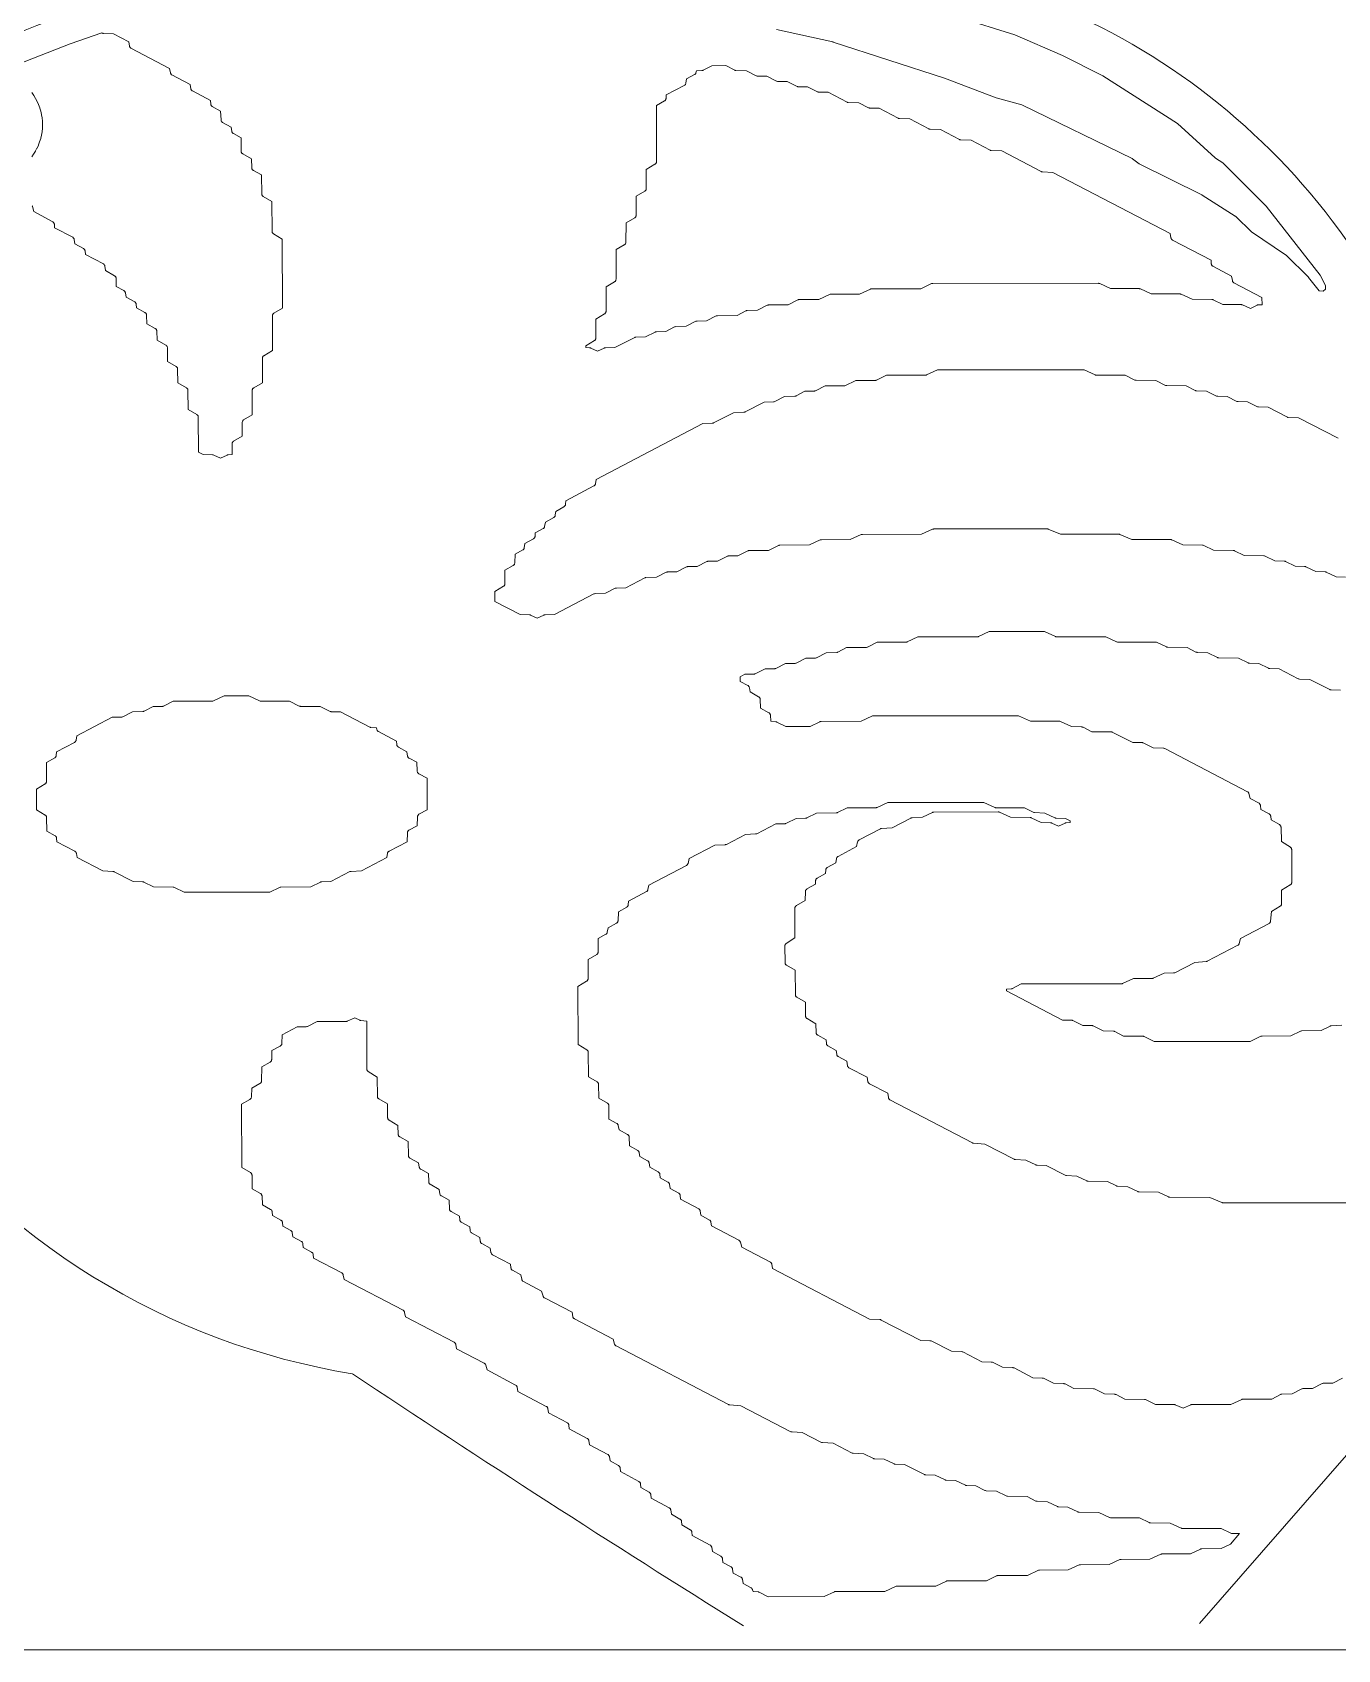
# Model space of a CAD drawing. Header units: inches. Extents: x 36 to 80.3, y 17.3 to 55.9.
# Drawn here: x 53.81 to 64.83, y 17.31 to 30.97 of the extents above; entities that cross this region are included whole.
import ezdxf

# ---------------------------------------------------------------- set-up
doc = ezdxf.new("R2010")
doc.units = ezdxf.units.IN
doc.layers.add('01_ORIGINAL_CAD', color=7, linetype='Continuous', lineweight=20)
doc.layers.add('03_ADDED_AREAS_SAME_COMPOSITION', color=7, linetype='Continuous', lineweight=15)

msp = doc.modelspace()

# ---------------------------------------------------------------- linework, layer by layer
at = {"layer": '01_ORIGINAL_CAD'}
msp.add_line((71.442, 17.312), (36.248, 17.312), dxfattribs=at)
msp.add_lwpolyline([(53.65, 30.945, -0.14301), (60.243, 31.63, -0.286424), (65.36, 28.431), (66.481, 23.89, -0.272091), (64.9, 18.954), (63.661, 17.533)], format="xyb", dxfattribs=at)
for centre, radius, start, end in [((57.468, 25.543), 5.979, 215.6658, 260.7622), ((129.159, 128.7), 131.041, 236.3299, 238.04792)]:
    msp.add_arc(centre, radius, start, end, dxfattribs=at)
at = {"layer": '03_ADDED_AREAS_SAME_COMPOSITION'}
for points in [[(61.631, 31.091), (62.101, 30.943), (62.502, 30.771), (62.844, 30.599), (63.474, 30.196), (63.791, 29.905), (63.795, 29.902), (63.856, 29.865), (64.223, 29.498), (64.679, 28.915), (64.722, 28.828), (64.722, 28.798), (64.705, 28.781), (64.671, 28.784), (64.581, 28.897), (64.579, 28.899), (64.39, 29.085), (64.387, 29.088), (64.099, 29.281), (63.965, 29.41), (63.963, 29.412), (63.961, 29.413), (63.681, 29.591), (63.679, 29.593), (63.151, 29.855), (63.094, 29.898), (63.09, 29.9), (62.165, 30.35), (62.161, 30.352), (61.942, 30.412), (61.508, 30.578), (61.506, 30.579), (60.566, 30.883), (60.564, 30.884), (60.09, 30.988)], [(53.738, 30.717), (54.128, 30.868), (54.393, 30.96), (54.395, 30.959), (54.398, 30.958), (54.402, 30.957), (54.405, 30.956), (54.493, 30.952), (54.621, 30.885), (54.627, 30.849), (54.628, 30.846), (54.629, 30.843), (54.631, 30.84), (54.633, 30.837), (54.635, 30.835), (54.638, 30.833), (54.64, 30.831), (54.966, 30.66), (54.973, 30.624), (54.973, 30.62), (54.975, 30.617), (54.976, 30.615), (54.978, 30.612), (54.98, 30.609), (54.983, 30.607), (54.986, 30.606), (55.139, 30.525), (55.145, 30.488), (55.146, 30.485), (55.147, 30.482), (55.149, 30.479), (55.151, 30.477), (55.153, 30.474), (55.156, 30.472), (55.158, 30.471), (55.311, 30.39), (55.313, 30.36), (55.314, 30.356), (55.315, 30.353), (55.316, 30.35), (55.318, 30.347), (55.321, 30.344), (55.323, 30.342), (55.326, 30.34), (55.397, 30.301), (55.4, 30.226), (55.4, 30.222), (55.401, 30.219), (55.402, 30.216), (55.404, 30.214), (55.406, 30.211), (55.408, 30.209), (55.41, 30.207), (55.413, 30.205), (55.485, 30.165), (55.491, 30.128), (55.492, 30.125), (55.493, 30.122), (55.495, 30.119), (55.497, 30.116), (55.499, 30.114), (55.501, 30.112), (55.504, 30.11), (55.569, 30.076), (55.571, 29.961), (55.571, 29.958), (55.571, 29.954), (55.572, 29.951), (55.574, 29.949), (55.576, 29.946), (55.578, 29.943), (55.58, 29.941), (55.583, 29.939), (55.657, 29.896), (55.66, 29.82), (55.66, 29.817), (55.661, 29.814), (55.662, 29.811), (55.664, 29.808), (55.665, 29.805), (55.668, 29.803), (55.67, 29.801), (55.673, 29.799), (55.743, 29.761), (55.744, 29.6), (55.744, 29.597), (55.745, 29.594), (55.746, 29.591), (55.747, 29.588), (55.749, 29.585), (55.751, 29.583), (55.754, 29.581), (55.756, 29.579), (55.83, 29.536), (55.831, 29.285), (55.832, 29.282), (55.832, 29.278), (55.833, 29.275), (55.835, 29.273), (55.837, 29.27), (55.839, 29.267), (55.841, 29.265), (55.844, 29.264), (55.917, 29.22), (55.919, 28.638), (55.846, 28.595), (55.844, 28.593), (55.841, 28.591), (55.839, 28.589), (55.837, 28.586), (55.836, 28.583), (55.835, 28.58), (55.834, 28.577), (55.834, 28.574), (55.834, 28.278), (55.761, 28.235), (55.759, 28.233), (55.756, 28.231), (55.754, 28.228), (55.752, 28.225), (55.751, 28.222), (55.75, 28.219), (55.749, 28.216), (55.749, 28.213), (55.749, 28.007), (55.676, 27.964), (55.674, 27.962), (55.671, 27.96), (55.669, 27.958), (55.667, 27.955), (55.666, 27.952), (55.665, 27.949), (55.664, 27.946), (55.664, 27.943), (55.664, 27.737), (55.591, 27.694), (55.588, 27.692), (55.586, 27.69), (55.584, 27.687), (55.582, 27.684), (55.581, 27.682), (55.58, 27.679), (55.579, 27.675), (55.579, 27.672), (55.579, 27.557), (55.506, 27.513), (55.503, 27.511), (55.501, 27.509), (55.499, 27.507), (55.497, 27.504), (55.495, 27.501), (55.494, 27.498), (55.494, 27.495), (55.493, 27.492), (55.493, 27.401), (55.461, 27.4), (55.457, 27.4), (55.454, 27.399), (55.451, 27.397), (55.395, 27.37), (55.338, 27.397), (55.335, 27.399), (55.331, 27.4), (55.328, 27.4), (55.249, 27.402), (55.209, 27.422), (55.207, 27.717), (55.207, 27.72), (55.207, 27.724), (55.206, 27.727), (55.204, 27.73), (55.202, 27.732), (55.2, 27.735), (55.198, 27.737), (55.195, 27.739), (55.122, 27.782), (55.121, 27.943), (55.12, 27.946), (55.12, 27.949), (55.119, 27.952), (55.117, 27.955), (55.115, 27.958), (55.113, 27.96), (55.111, 27.962), (55.108, 27.964), (55.035, 28.007), (55.034, 28.123), (55.033, 28.126), (55.033, 28.129), (55.032, 28.132), (55.03, 28.135), (55.029, 28.138), (55.026, 28.14), (55.024, 28.142), (55.021, 28.144), (54.948, 28.187), (54.947, 28.303), (54.947, 28.306), (54.946, 28.309), (54.945, 28.313), (54.944, 28.315), (54.942, 28.318), (54.94, 28.32), (54.937, 28.323), (54.935, 28.324), (54.861, 28.368), (54.858, 28.444), (54.857, 28.447), (54.856, 28.45), (54.855, 28.453), (54.854, 28.456), (54.852, 28.459), (54.85, 28.461), (54.847, 28.463), (54.845, 28.465), (54.774, 28.504), (54.771, 28.579), (54.771, 28.582), (54.77, 28.585), (54.769, 28.588), (54.767, 28.591), (54.765, 28.594), (54.763, 28.596), (54.761, 28.598), (54.758, 28.6), (54.687, 28.639), (54.684, 28.67), (54.684, 28.674), (54.683, 28.677), (54.681, 28.68), (54.679, 28.683), (54.677, 28.686), (54.674, 28.688), (54.672, 28.69), (54.599, 28.73), (54.593, 28.767), (54.592, 28.77), (54.591, 28.773), (54.59, 28.776), (54.588, 28.778), (54.586, 28.781), (54.583, 28.783), (54.58, 28.785), (54.515, 28.819), (54.514, 28.889), (54.514, 28.892), (54.513, 28.895), (54.512, 28.898), (54.511, 28.901), (54.509, 28.904), (54.507, 28.906), (54.504, 28.908), (54.502, 28.91), (54.426, 28.955), (54.42, 28.992), (54.419, 28.995), (54.418, 28.998), (54.417, 29.001), (54.415, 29.004), (54.412, 29.006), (54.41, 29.008), (54.407, 29.01), (54.255, 29.09), (54.252, 29.121), (54.251, 29.124), (54.25, 29.128), (54.249, 29.131), (54.247, 29.134), (54.245, 29.136), (54.242, 29.139), (54.239, 29.14), (54.167, 29.18), (54.161, 29.217), (54.16, 29.22), (54.159, 29.223), (54.157, 29.226), (54.155, 29.229), (54.153, 29.231), (54.151, 29.233), (54.148, 29.235), (53.995, 29.315), (53.993, 29.346), (53.992, 29.349), (53.992, 29.352), (53.99, 29.355), (53.989, 29.358), (53.987, 29.36), (53.985, 29.362), (53.982, 29.364), (53.98, 29.366), (53.82, 29.452), (53.809, 29.494), (53.808, 29.497), (53.806, 29.5)], [(53.802, 29.915), (53.817, 29.937), (53.818, 29.938), (53.833, 29.962), (53.834, 29.964), (53.846, 29.987), (53.847, 29.988), (53.859, 30.014), (53.86, 30.016), (53.869, 30.04), (53.869, 30.042), (53.878, 30.069), (53.878, 30.071), (53.884, 30.096), (53.885, 30.098), (53.889, 30.126), (53.89, 30.128), (53.892, 30.154), (53.892, 30.156), (53.893, 30.185), (53.893, 30.186), (53.893, 30.212), (53.892, 30.214), (53.89, 30.243), (53.89, 30.244), (53.885, 30.27), (53.885, 30.272), (53.879, 30.3), (53.878, 30.301), (53.871, 30.326), (53.87, 30.328), (53.86, 30.355), (53.859, 30.356), (53.849, 30.38), (53.848, 30.382), (53.834, 30.407), (53.834, 30.408), (53.82, 30.431), (53.819, 30.432), (53.802, 30.456)], [(64.892, 26.367), (64.813, 26.369), (64.73, 26.409), (64.727, 26.411), (64.723, 26.412), (64.72, 26.412), (64.641, 26.414), (64.558, 26.454), (64.554, 26.456), (64.551, 26.457), (64.547, 26.457), (64.468, 26.459), (64.385, 26.499), (64.382, 26.501), (64.378, 26.502), (64.375, 26.502), (64.296, 26.504), (64.213, 26.544), (64.209, 26.546), (64.206, 26.547), (64.202, 26.547), (64.037, 26.549), (63.954, 26.589), (63.951, 26.591), (63.947, 26.592), (63.944, 26.592), (63.779, 26.594), (63.696, 26.634), (63.692, 26.636), (63.689, 26.637), (63.685, 26.637), (63.52, 26.639), (63.427, 26.681), (63.424, 26.682), (63.421, 26.683), (63.417, 26.683), (63.088, 26.684), (62.986, 26.727), (62.983, 26.728), (62.98, 26.728), (62.977, 26.729), (62.485, 26.729), (62.383, 26.772), (62.38, 26.773), (62.377, 26.773), (62.373, 26.774), (61.416, 26.773), (61.413, 26.772), (61.409, 26.772), (61.406, 26.77), (61.314, 26.728), (60.814, 26.727), (60.81, 26.727), (60.807, 26.726), (60.803, 26.725), (60.711, 26.683), (60.469, 26.682), (60.466, 26.682), (60.462, 26.681), (60.459, 26.68), (60.367, 26.638), (60.116, 26.636), (60.112, 26.635), (60.108, 26.634), (60.105, 26.633), (60.022, 26.592), (59.857, 26.59), (59.854, 26.59), (59.85, 26.589), (59.847, 26.588), (59.764, 26.547), (59.685, 26.545), (59.681, 26.545), (59.678, 26.544), (59.674, 26.543), (59.592, 26.502), (59.513, 26.5), (59.509, 26.5), (59.506, 26.499), (59.502, 26.497), (59.42, 26.457), (59.341, 26.455), (59.337, 26.455), (59.334, 26.454), (59.33, 26.452), (59.248, 26.412), (59.169, 26.41), (59.165, 26.409), (59.161, 26.409), (59.158, 26.407), (59.075, 26.366), (58.987, 26.362), (58.984, 26.362), (58.98, 26.361), (58.977, 26.359), (58.817, 26.276), (58.738, 26.274), (58.735, 26.274), (58.731, 26.273), (58.728, 26.272), (58.645, 26.231), (58.557, 26.227), (58.554, 26.226), (58.55, 26.225), (58.547, 26.224), (58.215, 26.051), (58.136, 26.049), (58.133, 26.048), (58.129, 26.048), (58.126, 26.046), (58.07, 26.019), (58.013, 26.046), (58.01, 26.048), (58.006, 26.048), (58.003, 26.049), (57.924, 26.051), (57.712, 26.161), (57.712, 26.246), (57.784, 26.29), (57.787, 26.291), (57.789, 26.294), (57.792, 26.296), (57.793, 26.299), (57.795, 26.302), (57.796, 26.305), (57.796, 26.308), (57.797, 26.311), (57.797, 26.426), (57.867, 26.465), (57.869, 26.467), (57.872, 26.469), (57.874, 26.471), (57.876, 26.474), (57.877, 26.476), (57.878, 26.479), (57.879, 26.483), (57.879, 26.486), (57.882, 26.561), (57.947, 26.596), (57.95, 26.597), (57.953, 26.599), (57.955, 26.602), (57.957, 26.604), (57.958, 26.607), (57.96, 26.61), (57.96, 26.614), (57.966, 26.65), (58.038, 26.69), (58.041, 26.692), (58.043, 26.694), (58.045, 26.696), (58.047, 26.699), (58.048, 26.701), (58.05, 26.704), (58.05, 26.707), (58.051, 26.71), (58.053, 26.741), (58.119, 26.776), (58.122, 26.778), (58.124, 26.78), (58.127, 26.782), (58.128, 26.785), (58.13, 26.788), (58.131, 26.791), (58.132, 26.794), (58.138, 26.831), (58.21, 26.871), (58.212, 26.872), (58.215, 26.874), (58.217, 26.876), (58.218, 26.879), (58.22, 26.882), (58.221, 26.885), (58.222, 26.887), (58.222, 26.891), (58.225, 26.921), (58.295, 26.961), (58.298, 26.962), (58.3, 26.964), (58.302, 26.967), (58.304, 26.969), (58.306, 26.972), (58.307, 26.975), (58.308, 26.978), (58.308, 26.981), (58.311, 27.011), (58.548, 27.137), (58.551, 27.138), (58.554, 27.14), (58.556, 27.143), (58.558, 27.145), (58.559, 27.148), (58.56, 27.151), (58.561, 27.155), (58.567, 27.191), (59.468, 27.664), (59.547, 27.666), (59.551, 27.666), (59.554, 27.667), (59.558, 27.668), (59.726, 27.754), (59.814, 27.758), (59.818, 27.759), (59.821, 27.76), (59.824, 27.761), (59.984, 27.844), (60.063, 27.846), (60.067, 27.846), (60.07, 27.847), (60.074, 27.849), (60.156, 27.89), (60.244, 27.894), (60.248, 27.894), (60.251, 27.895), (60.254, 27.896), (60.328, 27.935), (60.407, 27.936), (60.411, 27.937), (60.414, 27.938), (60.418, 27.939), (60.5, 27.98), (60.656, 27.98), (60.659, 27.98), (60.663, 27.981), (60.666, 27.982), (60.758, 28.025), (60.923, 28.027), (60.927, 28.027), (60.931, 28.028), (60.934, 28.029), (61.017, 28.07), (61.344, 28.07), (61.348, 28.071), (61.352, 28.072), (61.355, 28.073), (61.447, 28.115), (62.687, 28.116), (62.779, 28.073), (62.782, 28.072), (62.786, 28.071), (62.79, 28.071), (63.031, 28.071), (63.114, 28.03), (63.118, 28.029), (63.121, 28.028), (63.125, 28.028), (63.29, 28.026), (63.373, 27.985), (63.376, 27.984), (63.38, 27.983), (63.383, 27.983), (63.548, 27.981), (63.622, 27.943), (63.626, 27.941), (63.629, 27.94), (63.633, 27.94), (63.72, 27.936), (63.804, 27.895), (63.807, 27.894), (63.81, 27.893), (63.814, 27.893), (63.893, 27.891), (63.976, 27.85), (63.979, 27.849), (63.983, 27.848), (63.987, 27.848), (64.066, 27.846), (64.148, 27.805), (64.152, 27.804), (64.155, 27.803), (64.159, 27.803), (64.238, 27.801), (64.398, 27.718), (64.402, 27.716), (64.405, 27.715), (64.409, 27.715), (64.496, 27.711), (64.83, 27.538)], [(64.86, 22.583), (64.772, 22.578), (64.769, 22.578), (64.765, 22.577), (64.762, 22.576), (64.688, 22.538), (64.523, 22.536), (64.52, 22.535), (64.516, 22.534), (64.513, 22.533), (64.43, 22.493), (64.188, 22.492), (64.185, 22.492), (64.181, 22.491), (64.178, 22.49), (64.086, 22.447), (63.277, 22.447), (63.194, 22.488), (63.191, 22.489), (63.187, 22.49), (63.183, 22.49), (63.019, 22.492), (62.945, 22.53), (62.941, 22.531), (62.938, 22.532), (62.934, 22.533), (62.846, 22.537), (62.763, 22.578), (62.76, 22.579), (62.756, 22.58), (62.753, 22.58), (62.674, 22.582), (62.591, 22.623), (62.587, 22.624), (62.584, 22.625), (62.58, 22.625), (62.502, 22.627), (62.031, 22.873), (62.031, 22.889), (62.072, 22.891), (62.075, 22.892), (62.079, 22.893), (62.082, 22.894), (62.155, 22.932), (63, 22.933), (63.003, 22.933), (63.007, 22.934), (63.01, 22.935), (63.102, 22.978), (63.258, 22.978), (63.262, 22.978), (63.265, 22.979), (63.269, 22.98), (63.361, 23.023), (63.44, 23.025), (63.444, 23.025), (63.447, 23.026), (63.451, 23.027), (63.62, 23.113), (63.715, 23.121), (63.719, 23.121), (63.722, 23.122), (63.725, 23.123), (63.983, 23.259), (63.986, 23.26), (63.988, 23.263), (63.991, 23.265), (63.993, 23.268), (63.994, 23.271), (63.995, 23.274), (64.006, 23.316), (64.247, 23.443), (64.249, 23.445), (64.252, 23.446), (64.254, 23.449), (64.256, 23.451), (64.257, 23.454), (64.259, 23.457), (64.259, 23.46), (64.26, 23.463), (64.267, 23.544), (64.34, 23.588), (64.343, 23.59), (64.346, 23.592), (64.348, 23.594), (64.349, 23.597), (64.351, 23.6), (64.352, 23.603), (64.352, 23.606), (64.353, 23.609), (64.353, 23.725), (64.426, 23.768), (64.429, 23.77), (64.431, 23.772), (64.433, 23.775), (64.435, 23.777), (64.436, 23.78), (64.437, 23.783), (64.438, 23.786), (64.438, 23.79), (64.438, 24.065), (64.438, 24.068), (64.437, 24.071), (64.436, 24.074), (64.435, 24.077), (64.433, 24.08), (64.431, 24.082), (64.429, 24.084), (64.427, 24.086), (64.351, 24.134), (64.348, 24.256), (64.347, 24.259), (64.347, 24.262), (64.345, 24.265), (64.344, 24.268), (64.342, 24.27), (64.34, 24.273), (64.337, 24.275), (64.335, 24.277), (64.264, 24.316), (64.261, 24.347), (64.26, 24.35), (64.259, 24.354), (64.258, 24.357), (64.256, 24.36), (64.254, 24.363), (64.251, 24.365), (64.248, 24.367), (64.177, 24.406), (64.175, 24.437), (64.174, 24.441), (64.173, 24.444), (64.172, 24.447), (64.17, 24.45), (64.167, 24.453), (64.165, 24.455), (64.162, 24.457), (64.088, 24.498), (64.077, 24.54), (64.076, 24.543), (64.074, 24.546), (64.072, 24.549), (64.07, 24.551), (64.067, 24.554), (64.064, 24.555), (63.367, 24.919), (63.363, 24.92), (63.36, 24.921), (63.356, 24.922), (63.268, 24.926), (63.185, 24.966), (63.182, 24.968), (63.178, 24.969), (63.175, 24.969), (63.096, 24.971), (62.927, 25.056), (62.923, 25.058), (62.919, 25.059), (62.916, 25.059), (62.751, 25.061), (62.677, 25.099), (62.673, 25.1), (62.67, 25.101), (62.666, 25.102), (62.578, 25.106), (62.486, 25.148), (62.482, 25.149), (62.479, 25.15), (62.475, 25.151), (62.233, 25.151), (62.131, 25.194), (62.127, 25.195), (62.124, 25.196), (62.121, 25.196), (60.905, 25.195), (60.902, 25.195), (60.898, 25.194), (60.895, 25.193), (60.803, 25.15), (60.466, 25.148), (60.462, 25.148), (60.458, 25.147), (60.455, 25.146), (60.372, 25.105), (60.167, 25.105), (60.093, 25.143), (60.089, 25.144), (60.086, 25.145), (60.083, 25.146), (60.04, 25.149), (60.037, 25.201), (60.037, 25.204), (60.036, 25.207), (60.035, 25.21), (60.034, 25.213), (60.032, 25.215), (60.03, 25.218), (60.027, 25.22), (60.025, 25.221), (59.954, 25.26), (59.951, 25.336), (59.95, 25.339), (59.95, 25.342), (59.949, 25.345), (59.947, 25.348), (59.945, 25.351), (59.943, 25.353), (59.941, 25.355), (59.938, 25.357), (59.866, 25.397), (59.86, 25.433), (59.859, 25.437), (59.858, 25.44), (59.856, 25.443), (59.854, 25.445), (59.852, 25.448), (59.849, 25.45), (59.847, 25.451), (59.782, 25.486), (59.782, 25.525), (59.821, 25.546), (59.899, 25.547), (59.903, 25.548), (59.906, 25.549), (59.91, 25.55), (59.992, 25.591), (60.071, 25.593), (60.075, 25.593), (60.078, 25.594), (60.082, 25.595), (60.164, 25.636), (60.243, 25.638), (60.247, 25.638), (60.251, 25.639), (60.254, 25.64), (60.336, 25.681), (60.416, 25.683), (60.419, 25.683), (60.423, 25.684), (60.426, 25.685), (60.509, 25.726), (60.597, 25.73), (60.6, 25.731), (60.604, 25.732), (60.607, 25.733), (60.681, 25.771), (60.846, 25.773), (60.849, 25.773), (60.853, 25.774), (60.856, 25.776), (60.939, 25.816), (61.181, 25.817), (61.184, 25.817), (61.188, 25.818), (61.191, 25.819), (61.283, 25.861), (61.783, 25.862), (61.787, 25.862), (61.79, 25.863), (61.794, 25.864), (61.885, 25.907), (62.351, 25.907), (62.443, 25.865), (62.446, 25.863), (62.45, 25.863), (62.453, 25.862), (62.868, 25.862), (62.96, 25.82), (62.963, 25.819), (62.967, 25.818), (62.97, 25.818), (63.298, 25.817), (63.381, 25.777), (63.384, 25.775), (63.388, 25.774), (63.391, 25.774), (63.556, 25.772), (63.63, 25.734), (63.634, 25.733), (63.637, 25.732), (63.641, 25.731), (63.729, 25.727), (63.812, 25.687), (63.815, 25.685), (63.819, 25.684), (63.822, 25.684), (63.988, 25.682), (64.07, 25.642), (64.074, 25.64), (64.077, 25.639), (64.081, 25.639), (64.16, 25.637), (64.243, 25.597), (64.246, 25.595), (64.25, 25.594), (64.253, 25.594), (64.332, 25.592), (64.493, 25.509), (64.496, 25.508), (64.499, 25.507), (64.503, 25.506), (64.591, 25.502), (64.76, 25.417), (64.763, 25.415), (64.767, 25.414), (64.771, 25.414), (64.849, 25.412)], [(64.868, 19.604), (64.785, 19.563), (64.706, 19.561), (64.703, 19.561), (64.699, 19.56), (64.696, 19.558), (64.613, 19.518), (64.534, 19.516), (64.531, 19.516), (64.527, 19.515), (64.524, 19.513), (64.441, 19.472), (64.353, 19.468), (64.349, 19.468), (64.346, 19.467), (64.343, 19.466), (64.269, 19.428), (64.027, 19.427), (64.024, 19.427), (64.02, 19.426), (64.017, 19.425), (63.925, 19.382), (63.597, 19.382), (63.593, 19.381), (63.59, 19.381), (63.587, 19.38), (63.521, 19.35), (63.454, 19.38), (63.451, 19.381), (63.447, 19.381), (63.444, 19.382), (63.288, 19.382), (63.205, 19.423), (63.202, 19.424), (63.198, 19.425), (63.195, 19.425), (63.03, 19.427), (62.956, 19.465), (62.952, 19.466), (62.949, 19.467), (62.946, 19.468), (62.858, 19.472), (62.774, 19.513), (62.771, 19.514), (62.767, 19.515), (62.764, 19.515), (62.599, 19.517), (62.525, 19.555), (62.522, 19.556), (62.518, 19.557), (62.515, 19.558), (62.427, 19.562), (62.343, 19.603), (62.34, 19.604), (62.337, 19.605), (62.333, 19.605), (62.254, 19.607), (62.094, 19.69), (62.09, 19.691), (62.087, 19.692), (62.083, 19.693), (61.996, 19.697), (61.912, 19.738), (61.909, 19.739), (61.905, 19.74), (61.902, 19.74), (61.823, 19.742), (61.663, 19.825), (61.659, 19.827), (61.656, 19.827), (61.652, 19.828), (61.565, 19.832), (61.395, 19.918), (61.392, 19.919), (61.388, 19.92), (61.384, 19.92), (61.306, 19.922), (60.973, 20.095), (60.969, 20.097), (60.966, 20.098), (60.962, 20.098), (60.875, 20.102), (60.056, 20.529), (60.05, 20.566), (60.049, 20.569), (60.048, 20.572), (60.046, 20.575), (60.044, 20.578), (60.042, 20.58), (60.039, 20.582), (60.037, 20.584), (59.796, 20.71), (59.784, 20.752), (59.783, 20.755), (59.781, 20.758), (59.78, 20.761), (59.777, 20.764), (59.775, 20.766), (59.772, 20.768), (59.539, 20.889), (59.536, 20.92), (59.536, 20.923), (59.535, 20.927), (59.533, 20.93), (59.531, 20.933), (59.529, 20.935), (59.526, 20.938), (59.524, 20.939), (59.451, 20.979), (59.445, 21.016), (59.444, 21.019), (59.443, 21.022), (59.442, 21.025), (59.44, 21.028), (59.437, 21.03), (59.435, 21.032), (59.432, 21.034), (59.28, 21.114), (59.277, 21.145), (59.277, 21.148), (59.276, 21.152), (59.274, 21.155), (59.272, 21.158), (59.27, 21.161), (59.267, 21.163), (59.264, 21.165), (59.192, 21.205), (59.186, 21.241), (59.185, 21.245), (59.184, 21.248), (59.182, 21.251), (59.181, 21.253), (59.178, 21.256), (59.176, 21.258), (59.173, 21.259), (59.107, 21.294), (59.104, 21.325), (59.104, 21.329), (59.103, 21.332), (59.101, 21.335), (59.099, 21.338), (59.097, 21.341), (59.094, 21.343), (59.091, 21.345), (59.019, 21.385), (59.013, 21.422), (59.012, 21.425), (59.011, 21.428), (59.01, 21.431), (59.008, 21.433), (59.005, 21.436), (59.003, 21.438), (59, 21.44), (58.934, 21.475), (58.931, 21.505), (58.931, 21.509), (58.93, 21.512), (58.928, 21.515), (58.926, 21.518), (58.924, 21.521), (58.921, 21.523), (58.918, 21.525), (58.848, 21.564), (58.845, 21.64), (58.844, 21.643), (58.844, 21.646), (58.842, 21.649), (58.841, 21.652), (58.839, 21.654), (58.837, 21.657), (58.834, 21.659), (58.832, 21.66), (58.76, 21.7), (58.753, 21.737), (58.753, 21.74), (58.752, 21.743), (58.75, 21.746), (58.748, 21.749), (58.746, 21.751), (58.743, 21.753), (58.74, 21.755), (58.675, 21.79), (58.674, 21.904), (58.674, 21.908), (58.673, 21.911), (58.672, 21.914), (58.671, 21.917), (58.669, 21.919), (58.667, 21.922), (58.665, 21.924), (58.662, 21.926), (58.589, 21.969), (58.587, 22.085), (58.587, 22.088), (58.586, 22.091), (58.585, 22.094), (58.584, 22.097), (58.582, 22.1), (58.58, 22.102), (58.578, 22.104), (58.575, 22.106), (58.502, 22.149), (58.5, 22.355), (58.5, 22.358), (58.499, 22.361), (58.498, 22.364), (58.497, 22.367), (58.495, 22.37), (58.493, 22.372), (58.491, 22.374), (58.488, 22.376), (58.415, 22.42), (58.413, 22.911), (58.486, 22.955), (58.488, 22.956), (58.491, 22.959), (58.493, 22.961), (58.495, 22.964), (58.496, 22.967), (58.497, 22.97), (58.498, 22.973), (58.498, 22.976), (58.498, 23.137), (58.571, 23.18), (58.574, 23.182), (58.576, 23.184), (58.578, 23.186), (58.58, 23.189), (58.581, 23.192), (58.582, 23.195), (58.583, 23.198), (58.583, 23.201), (58.584, 23.316), (58.648, 23.351), (58.651, 23.352), (58.654, 23.354), (58.656, 23.357), (58.658, 23.36), (58.659, 23.362), (58.661, 23.365), (58.661, 23.369), (58.667, 23.405), (58.739, 23.445), (58.742, 23.447), (58.744, 23.449), (58.746, 23.452), (58.748, 23.454), (58.75, 23.457), (58.751, 23.46), (58.751, 23.463), (58.752, 23.466), (58.755, 23.542), (58.825, 23.581), (58.827, 23.582), (58.83, 23.584), (58.832, 23.586), (58.833, 23.589), (58.835, 23.592), (58.836, 23.594), (58.837, 23.597), (58.837, 23.6), (58.84, 23.631), (58.991, 23.711), (58.994, 23.713), (58.997, 23.715), (58.999, 23.718), (59.001, 23.72), (59.003, 23.723), (59.004, 23.726), (59.004, 23.729), (59.01, 23.766), (59.329, 23.933), (59.332, 23.935), (59.335, 23.937), (59.337, 23.94), (59.339, 23.942), (59.341, 23.945), (59.342, 23.949), (59.353, 23.991), (59.568, 24.103), (59.655, 24.107), (59.659, 24.108), (59.662, 24.109), (59.666, 24.11), (59.826, 24.194), (59.913, 24.198), (59.917, 24.198), (59.92, 24.199), (59.924, 24.2), (60.084, 24.284), (60.162, 24.285), (60.166, 24.286), (60.169, 24.287), (60.173, 24.288), (60.255, 24.329), (60.334, 24.331), (60.338, 24.331), (60.341, 24.332), (60.345, 24.333), (60.427, 24.374), (60.592, 24.376), (60.596, 24.376), (60.6, 24.377), (60.603, 24.378), (60.685, 24.419), (60.927, 24.42), (60.931, 24.42), (60.934, 24.421), (60.938, 24.422), (61.029, 24.464), (61.839, 24.464), (61.931, 24.422), (61.935, 24.421), (61.938, 24.42), (61.942, 24.42), (62.183, 24.42), (62.257, 24.382), (62.261, 24.38), (62.264, 24.379), (62.268, 24.379), (62.355, 24.375), (62.439, 24.334), (62.442, 24.333), (62.445, 24.332), (62.449, 24.331), (62.528, 24.33), (62.567, 24.309), (62.567, 24.294), (62.535, 24.293), (62.532, 24.292), (62.528, 24.292), (62.525, 24.29), (62.469, 24.263), (62.412, 24.29), (62.409, 24.292), (62.405, 24.292), (62.402, 24.293), (62.323, 24.294), (62.24, 24.335), (62.237, 24.336), (62.233, 24.337), (62.229, 24.338), (62.064, 24.339), (61.972, 24.382), (61.968, 24.383), (61.965, 24.384), (61.961, 24.384), (61.416, 24.382), (61.412, 24.382), (61.409, 24.381), (61.405, 24.38), (61.322, 24.339), (61.234, 24.335), (61.231, 24.334), (61.227, 24.334), (61.224, 24.332), (61.064, 24.249), (60.976, 24.245), (60.973, 24.244), (60.969, 24.243), (60.966, 24.242), (60.787, 24.148), (60.784, 24.147), (60.781, 24.144), (60.779, 24.142), (60.777, 24.139), (60.775, 24.136), (60.774, 24.133), (60.763, 24.091), (60.609, 24.009), (60.606, 24.008), (60.603, 24.005), (60.601, 24.003), (60.599, 24), (60.598, 23.998), (60.596, 23.994), (60.596, 23.991), (60.59, 23.955), (60.518, 23.915), (60.515, 23.913), (60.513, 23.911), (60.511, 23.909), (60.509, 23.906), (60.508, 23.903), (60.506, 23.901), (60.506, 23.898), (60.505, 23.895), (60.503, 23.864), (60.432, 23.824), (60.43, 23.823), (60.427, 23.821), (60.425, 23.818), (60.423, 23.816), (60.422, 23.813), (60.421, 23.81), (60.42, 23.808), (60.419, 23.804), (60.417, 23.774), (60.346, 23.734), (60.344, 23.732), (60.341, 23.73), (60.339, 23.728), (60.337, 23.725), (60.336, 23.723), (60.335, 23.72), (60.334, 23.716), (60.334, 23.713), (60.331, 23.637), (60.257, 23.594), (60.255, 23.592), (60.252, 23.59), (60.25, 23.587), (60.248, 23.585), (60.247, 23.582), (60.246, 23.579), (60.245, 23.576), (60.245, 23.572), (60.245, 23.321), (60.171, 23.273), (60.168, 23.271), (60.166, 23.269), (60.164, 23.266), (60.162, 23.264), (60.161, 23.261), (60.16, 23.258), (60.159, 23.255), (60.159, 23.252), (60.161, 23.112), (60.161, 23.108), (60.162, 23.105), (60.163, 23.102), (60.164, 23.099), (60.166, 23.097), (60.168, 23.094), (60.17, 23.092), (60.173, 23.09), (60.246, 23.047), (60.248, 22.841), (60.248, 22.838), (60.249, 22.835), (60.25, 22.832), (60.251, 22.829), (60.253, 22.826), (60.255, 22.824), (60.258, 22.822), (60.26, 22.82), (60.333, 22.777), (60.335, 22.661), (60.335, 22.658), (60.336, 22.655), (60.337, 22.652), (60.338, 22.649), (60.34, 22.646), (60.342, 22.644), (60.344, 22.641), (60.347, 22.64), (60.421, 22.596), (60.424, 22.52), (60.424, 22.517), (60.425, 22.514), (60.426, 22.511), (60.428, 22.508), (60.43, 22.506), (60.432, 22.503), (60.434, 22.501), (60.437, 22.499), (60.508, 22.46), (60.511, 22.429), (60.511, 22.426), (60.512, 22.422), (60.514, 22.419), (60.516, 22.416), (60.518, 22.414), (60.52, 22.411), (60.523, 22.409), (60.594, 22.37), (60.597, 22.339), (60.598, 22.336), (60.599, 22.332), (60.6, 22.329), (60.602, 22.326), (60.604, 22.323), (60.607, 22.321), (60.61, 22.319), (60.682, 22.279), (60.688, 22.242), (60.689, 22.239), (60.69, 22.236), (60.692, 22.233), (60.694, 22.231), (60.696, 22.228), (60.698, 22.226), (60.701, 22.225), (60.855, 22.144), (60.861, 22.107), (60.862, 22.104), (60.863, 22.101), (60.864, 22.098), (60.866, 22.096), (60.869, 22.093), (60.871, 22.091), (60.874, 22.089), (61.028, 22.009), (61.034, 21.972), (61.035, 21.969), (61.036, 21.966), (61.037, 21.963), (61.039, 21.96), (61.041, 21.958), (61.044, 21.956), (61.047, 21.954), (61.743, 21.59), (61.746, 21.589), (61.75, 21.588), (61.753, 21.587), (61.848, 21.58), (62.096, 21.452), (62.099, 21.45), (62.102, 21.449), (62.106, 21.449), (62.194, 21.445), (62.277, 21.404), (62.28, 21.403), (62.284, 21.402), (62.288, 21.402), (62.366, 21.4), (62.527, 21.317), (62.53, 21.315), (62.534, 21.314), (62.537, 21.314), (62.625, 21.31), (62.708, 21.269), (62.712, 21.268), (62.715, 21.267), (62.719, 21.267), (62.884, 21.265), (62.958, 21.227), (62.961, 21.225), (62.965, 21.224), (62.968, 21.224), (63.056, 21.22), (63.139, 21.179), (63.143, 21.178), (63.146, 21.177), (63.15, 21.177), (63.315, 21.175), (63.398, 21.134), (63.401, 21.133), (63.405, 21.132), (63.409, 21.132), (63.747, 21.13), (63.849, 21.087), (63.852, 21.086), (63.855, 21.085), (63.858, 21.085), (65.064, 21.085)]]:
    msp.add_lwpolyline(points, dxfattribs=at)
for points in [[(59.736, 30.646), (59.74, 30.644), (59.743, 30.643), (59.747, 30.643), (59.835, 30.639), (59.918, 30.598), (59.921, 30.597), (59.925, 30.596), (59.928, 30.595), (60.007, 30.594), (60.09, 30.553), (60.093, 30.552), (60.097, 30.551), (60.101, 30.55), (60.18, 30.549), (60.263, 30.508), (60.266, 30.507), (60.269, 30.506), (60.273, 30.505), (60.352, 30.504), (60.435, 30.463), (60.438, 30.462), (60.442, 30.461), (60.445, 30.46), (60.524, 30.459), (60.685, 30.376), (60.688, 30.374), (60.692, 30.373), (60.695, 30.373), (60.783, 30.369), (60.866, 30.328), (60.87, 30.327), (60.873, 30.326), (60.877, 30.325), (60.955, 30.324), (61.116, 30.24), (61.119, 30.239), (61.123, 30.238), (61.126, 30.238), (61.214, 30.234), (61.375, 30.15), (61.378, 30.149), (61.381, 30.148), (61.385, 30.148), (61.473, 30.144), (61.633, 30.06), (61.637, 30.059), (61.64, 30.058), (61.644, 30.058), (61.731, 30.054), (61.892, 29.97), (61.895, 29.969), (61.899, 29.968), (61.902, 29.968), (61.99, 29.964), (62.323, 29.79), (62.327, 29.789), (62.33, 29.788), (62.334, 29.787), (62.421, 29.783), (63.413, 29.266), (63.419, 29.23), (63.42, 29.227), (63.421, 29.223), (63.422, 29.221), (63.424, 29.218), (63.427, 29.216), (63.429, 29.213), (63.432, 29.212), (63.757, 29.041), (63.759, 29.011), (63.76, 29.008), (63.761, 29.005), (63.762, 29.002), (63.763, 28.999), (63.765, 28.997), (63.767, 28.995), (63.77, 28.993), (63.773, 28.991), (63.931, 28.906), (63.937, 28.869), (63.938, 28.866), (63.939, 28.863), (63.94, 28.86), (63.942, 28.858), (63.945, 28.855), (63.947, 28.853), (63.95, 28.851), (64.187, 28.727), (64.188, 28.666), (64.156, 28.665), (64.152, 28.665), (64.149, 28.664), (64.146, 28.663), (64.089, 28.635), (64.023, 28.665), (64.02, 28.666), (64.016, 28.666), (64.013, 28.667), (63.857, 28.667), (63.774, 28.708), (63.771, 28.709), (63.767, 28.71), (63.764, 28.71), (63.598, 28.712), (63.506, 28.754), (63.503, 28.756), (63.499, 28.756), (63.496, 28.757), (63.253, 28.757), (63.161, 28.799), (63.158, 28.801), (63.154, 28.801), (63.151, 28.802), (62.909, 28.802), (62.817, 28.844), (62.813, 28.846), (62.81, 28.846), (62.806, 28.847), (61.409, 28.846), (61.405, 28.846), (61.402, 28.845), (61.398, 28.844), (61.307, 28.801), (60.892, 28.801), (60.889, 28.8), (60.885, 28.8), (60.882, 28.798), (60.79, 28.756), (60.548, 28.756), (60.544, 28.755), (60.541, 28.754), (60.537, 28.753), (60.446, 28.711), (60.28, 28.709), (60.276, 28.709), (60.273, 28.708), (60.269, 28.706), (60.187, 28.666), (60.022, 28.664), (60.018, 28.663), (60.015, 28.663), (60.011, 28.661), (59.928, 28.62), (59.84, 28.616), (59.837, 28.616), (59.833, 28.615), (59.83, 28.613), (59.756, 28.575), (59.592, 28.573), (59.588, 28.573), (59.584, 28.572), (59.581, 28.571), (59.498, 28.53), (59.419, 28.528), (59.416, 28.528), (59.412, 28.527), (59.409, 28.526), (59.326, 28.485), (59.238, 28.481), (59.234, 28.48), (59.231, 28.479), (59.228, 28.478), (59.154, 28.44), (59.075, 28.438), (59.071, 28.438), (59.068, 28.437), (59.065, 28.435), (58.982, 28.395), (58.903, 28.393), (58.899, 28.392), (58.896, 28.392), (58.892, 28.39), (58.724, 28.304), (58.645, 28.303), (58.641, 28.302), (58.638, 28.301), (58.635, 28.3), (58.578, 28.273), (58.521, 28.3), (58.518, 28.301), (58.515, 28.302), (58.511, 28.303), (58.479, 28.304), (58.479, 28.32), (58.552, 28.363), (58.555, 28.365), (58.557, 28.367), (58.559, 28.37), (58.561, 28.372), (58.562, 28.375), (58.563, 28.378), (58.564, 28.381), (58.564, 28.385), (58.564, 28.545), (58.637, 28.589), (58.64, 28.59), (58.642, 28.593), (58.644, 28.595), (58.646, 28.598), (58.648, 28.601), (58.649, 28.604), (58.649, 28.607), (58.65, 28.61), (58.65, 28.816), (58.722, 28.859), (58.725, 28.861), (58.727, 28.863), (58.73, 28.865), (58.731, 28.868), (58.733, 28.871), (58.734, 28.874), (58.734, 28.877), (58.735, 28.881), (58.735, 29.131), (58.804, 29.17), (58.807, 29.171), (58.809, 29.173), (58.811, 29.176), (58.813, 29.179), (58.815, 29.181), (58.816, 29.185), (58.817, 29.188), (58.817, 29.191), (58.82, 29.357), (58.893, 29.4), (58.895, 29.402), (58.898, 29.404), (58.9, 29.406), (58.902, 29.409), (58.903, 29.412), (58.904, 29.415), (58.905, 29.418), (58.905, 29.421), (58.905, 29.582), (58.978, 29.625), (58.981, 29.627), (58.983, 29.629), (58.985, 29.632), (58.987, 29.634), (58.988, 29.637), (58.989, 29.64), (58.99, 29.644), (58.99, 29.647), (58.99, 29.807), (59.063, 29.851), (59.066, 29.853), (59.068, 29.855), (59.07, 29.857), (59.072, 29.86), (59.074, 29.863), (59.075, 29.866), (59.075, 29.869), (59.076, 29.872), (59.075, 30.348), (59.144, 30.387), (59.147, 30.388), (59.149, 30.39), (59.151, 30.392), (59.153, 30.395), (59.154, 30.398), (59.156, 30.4), (59.156, 30.403), (59.157, 30.406), (59.159, 30.437), (59.311, 30.517), (59.314, 30.519), (59.316, 30.521), (59.319, 30.523), (59.321, 30.526), (59.322, 30.529), (59.323, 30.532), (59.324, 30.535), (59.33, 30.572), (59.397, 30.608), (59.4, 30.609), (59.403, 30.612), (59.405, 30.614), (59.407, 30.617), (59.408, 30.62), (59.409, 30.624), (59.413, 30.64), (59.459, 30.643), (59.463, 30.643), (59.466, 30.644), (59.469, 30.645), (59.543, 30.683), (59.662, 30.684)], [(55.634, 25.363), (55.726, 25.321), (55.73, 25.32), (55.733, 25.319), (55.737, 25.319), (55.979, 25.319), (56.061, 25.278), (56.065, 25.277), (56.068, 25.276), (56.072, 25.275), (56.237, 25.274), (56.32, 25.233), (56.323, 25.232), (56.327, 25.231), (56.33, 25.23), (56.409, 25.229), (56.656, 25.101), (56.659, 25.099), (56.662, 25.098), (56.666, 25.098), (56.712, 25.095), (56.716, 25.079), (56.717, 25.075), (56.719, 25.072), (56.721, 25.069), (56.723, 25.067), (56.726, 25.064), (56.729, 25.063), (56.881, 24.982), (56.884, 24.952), (56.884, 24.948), (56.885, 24.945), (56.887, 24.942), (56.889, 24.939), (56.891, 24.936), (56.894, 24.934), (56.897, 24.932), (56.969, 24.892), (56.975, 24.855), (56.976, 24.852), (56.977, 24.849), (56.978, 24.846), (56.98, 24.843), (56.983, 24.841), (56.985, 24.839), (56.988, 24.837), (57.053, 24.803), (57.057, 24.727), (57.057, 24.724), (57.058, 24.721), (57.059, 24.718), (57.06, 24.715), (57.062, 24.713), (57.064, 24.71), (57.067, 24.708), (57.07, 24.707), (57.139, 24.668), (57.14, 24.403), (57.071, 24.364), (57.068, 24.362), (57.066, 24.36), (57.064, 24.358), (57.062, 24.355), (57.06, 24.352), (57.059, 24.349), (57.059, 24.346), (57.058, 24.343), (57.055, 24.268), (56.985, 24.229), (56.983, 24.227), (56.98, 24.225), (56.978, 24.222), (56.976, 24.22), (56.975, 24.217), (56.974, 24.214), (56.973, 24.211), (56.973, 24.208), (56.97, 24.133), (56.819, 24.053), (56.816, 24.051), (56.813, 24.049), (56.811, 24.047), (56.809, 24.044), (56.808, 24.041), (56.806, 24.038), (56.806, 24.035), (56.8, 23.998), (56.586, 23.886), (56.499, 23.882), (56.495, 23.882), (56.492, 23.881), (56.488, 23.88), (56.328, 23.796), (56.25, 23.794), (56.246, 23.794), (56.243, 23.793), (56.239, 23.792), (56.157, 23.751), (55.906, 23.749), (55.902, 23.749), (55.898, 23.748), (55.895, 23.747), (55.813, 23.706), (55.09, 23.706), (55.007, 23.746), (55.003, 23.748), (55, 23.749), (54.996, 23.749), (54.831, 23.751), (54.748, 23.791), (54.745, 23.793), (54.742, 23.794), (54.738, 23.794), (54.659, 23.796), (54.499, 23.879), (54.495, 23.88), (54.492, 23.881), (54.488, 23.882), (54.401, 23.886), (54.186, 23.998), (54.18, 24.034), (54.179, 24.037), (54.178, 24.04), (54.176, 24.043), (54.174, 24.046), (54.172, 24.048), (54.17, 24.05), (54.167, 24.052), (54.014, 24.132), (54.012, 24.163), (54.011, 24.166), (54.01, 24.17), (54.009, 24.173), (54.007, 24.176), (54.005, 24.178), (54.002, 24.181), (53.999, 24.182), (53.929, 24.221), (53.928, 24.336), (53.928, 24.34), (53.927, 24.343), (53.926, 24.346), (53.925, 24.349), (53.923, 24.351), (53.921, 24.354), (53.918, 24.356), (53.916, 24.358), (53.842, 24.401), (53.842, 24.577), (53.915, 24.62), (53.917, 24.622), (53.92, 24.624), (53.922, 24.627), (53.923, 24.63), (53.925, 24.632), (53.926, 24.635), (53.927, 24.639), (53.927, 24.642), (53.927, 24.802), (53.997, 24.841), (53.999, 24.842), (54.001, 24.844), (54.004, 24.847), (54.005, 24.849), (54.007, 24.852), (54.008, 24.855), (54.009, 24.858), (54.009, 24.861), (54.012, 24.891), (54.163, 24.971), (54.166, 24.973), (54.169, 24.975), (54.171, 24.978), (54.173, 24.98), (54.174, 24.983), (54.176, 24.986), (54.176, 24.99), (54.182, 25.026), (54.482, 25.183), (54.56, 25.185), (54.564, 25.185), (54.567, 25.186), (54.571, 25.187), (54.654, 25.228), (54.741, 25.232), (54.745, 25.233), (54.748, 25.234), (54.752, 25.235), (54.826, 25.273), (54.904, 25.275), (54.908, 25.275), (54.912, 25.276), (54.915, 25.278), (54.997, 25.318), (55.325, 25.319), (55.329, 25.319), (55.332, 25.32), (55.336, 25.321), (55.427, 25.363)], [(56.63, 22.617), (56.632, 22.214), (56.632, 22.211), (56.632, 22.208), (56.633, 22.205), (56.635, 22.202), (56.636, 22.199), (56.638, 22.197), (56.641, 22.195), (56.643, 22.193), (56.718, 22.145), (56.72, 21.983), (56.72, 21.98), (56.72, 21.977), (56.721, 21.974), (56.723, 21.971), (56.725, 21.969), (56.727, 21.966), (56.729, 21.964), (56.732, 21.962), (56.805, 21.919), (56.806, 21.803), (56.807, 21.8), (56.807, 21.797), (56.808, 21.794), (56.81, 21.791), (56.811, 21.788), (56.814, 21.786), (56.816, 21.784), (56.819, 21.782), (56.892, 21.738), (56.896, 21.662), (56.896, 21.659), (56.897, 21.656), (56.898, 21.653), (56.899, 21.65), (56.901, 21.648), (56.904, 21.645), (56.906, 21.643), (56.909, 21.642), (56.979, 21.603), (56.983, 21.483), (56.983, 21.479), (56.984, 21.476), (56.985, 21.473), (56.986, 21.47), (56.988, 21.468), (56.99, 21.465), (56.993, 21.463), (56.995, 21.461), (57.068, 21.421), (57.074, 21.385), (57.075, 21.382), (57.076, 21.378), (57.077, 21.376), (57.079, 21.373), (57.081, 21.371), (57.084, 21.369), (57.087, 21.367), (57.152, 21.332), (57.153, 21.262), (57.153, 21.259), (57.154, 21.256), (57.155, 21.253), (57.156, 21.25), (57.158, 21.248), (57.16, 21.245), (57.163, 21.243), (57.165, 21.241), (57.241, 21.197), (57.247, 21.159), (57.248, 21.156), (57.249, 21.153), (57.25, 21.15), (57.252, 21.148), (57.255, 21.145), (57.257, 21.143), (57.26, 21.142), (57.325, 21.107), (57.329, 21.032), (57.329, 21.028), (57.33, 21.025), (57.331, 21.022), (57.332, 21.02), (57.334, 21.017), (57.336, 21.015), (57.339, 21.013), (57.342, 21.011), (57.413, 20.972), (57.415, 20.941), (57.416, 20.937), (57.417, 20.934), (57.418, 20.931), (57.42, 20.928), (57.423, 20.925), (57.425, 20.923), (57.428, 20.921), (57.499, 20.881), (57.502, 20.85), (57.502, 20.847), (57.503, 20.844), (57.505, 20.84), (57.507, 20.838), (57.509, 20.835), (57.512, 20.833), (57.515, 20.831), (57.586, 20.791), (57.588, 20.76), (57.589, 20.757), (57.59, 20.753), (57.591, 20.75), (57.593, 20.747), (57.595, 20.745), (57.598, 20.742), (57.601, 20.741), (57.673, 20.701), (57.679, 20.664), (57.68, 20.661), (57.681, 20.658), (57.683, 20.655), (57.685, 20.652), (57.687, 20.65), (57.69, 20.648), (57.692, 20.646), (57.845, 20.566), (57.847, 20.535), (57.848, 20.532), (57.849, 20.528), (57.85, 20.525), (57.852, 20.522), (57.855, 20.519), (57.857, 20.517), (57.86, 20.515), (57.932, 20.475), (57.939, 20.439), (57.939, 20.435), (57.941, 20.432), (57.942, 20.429), (57.944, 20.427), (57.946, 20.424), (57.949, 20.422), (57.952, 20.421), (58.106, 20.339), (58.118, 20.297), (58.119, 20.294), (58.121, 20.291), (58.123, 20.288), (58.125, 20.286), (58.128, 20.283), (58.13, 20.282), (58.364, 20.16), (58.37, 20.123), (58.371, 20.12), (58.372, 20.117), (58.374, 20.114), (58.376, 20.111), (58.378, 20.109), (58.381, 20.107), (58.383, 20.105), (58.711, 19.934), (58.722, 19.892), (58.723, 19.889), (58.725, 19.886), (58.727, 19.883), (58.729, 19.88), (58.732, 19.878), (58.735, 19.876), (59.684, 19.381), (59.687, 19.379), (59.691, 19.378), (59.694, 19.378), (59.789, 19.371), (60.209, 19.152), (60.213, 19.151), (60.216, 19.15), (60.22, 19.15), (60.307, 19.146), (60.468, 19.062), (60.471, 19.061), (60.475, 19.06), (60.478, 19.06), (60.566, 19.056), (60.727, 18.972), (60.73, 18.971), (60.733, 18.97), (60.737, 18.97), (60.825, 18.966), (60.908, 18.925), (60.911, 18.923), (60.915, 18.923), (60.919, 18.922), (60.998, 18.92), (61.081, 18.88), (61.084, 18.878), (61.087, 18.878), (61.091, 18.877), (61.17, 18.875), (61.339, 18.79), (61.342, 18.788), (61.346, 18.787), (61.35, 18.787), (61.429, 18.785), (61.512, 18.745), (61.515, 18.743), (61.519, 18.742), (61.522, 18.742), (61.601, 18.74), (61.684, 18.7), (61.687, 18.698), (61.691, 18.697), (61.695, 18.697), (61.773, 18.695), (61.848, 18.657), (61.851, 18.656), (61.854, 18.655), (61.858, 18.654), (61.946, 18.65), (62.029, 18.61), (62.032, 18.608), (62.036, 18.607), (62.04, 18.607), (62.205, 18.605), (62.279, 18.567), (62.282, 18.566), (62.285, 18.565), (62.289, 18.565), (62.377, 18.56), (62.46, 18.52), (62.463, 18.518), (62.467, 18.517), (62.47, 18.517), (62.549, 18.515), (62.632, 18.475), (62.636, 18.473), (62.639, 18.472), (62.643, 18.472), (62.809, 18.47), (62.901, 18.428), (62.904, 18.427), (62.908, 18.426), (62.911, 18.426), (63.153, 18.425), (63.236, 18.385), (63.239, 18.383), (63.243, 18.383), (63.246, 18.382), (63.412, 18.38), (63.504, 18.338), (63.507, 18.337), (63.511, 18.336), (63.514, 18.336), (63.842, 18.335), (63.925, 18.295), (63.929, 18.294), (63.932, 18.293), (63.936, 18.292), (63.998, 18.292), (63.921, 18.204), (63.843, 18.165), (63.678, 18.163), (63.674, 18.163), (63.671, 18.162), (63.667, 18.161), (63.585, 18.12), (63.343, 18.12), (63.34, 18.119), (63.336, 18.119), (63.333, 18.117), (63.241, 18.075), (62.999, 18.074), (62.995, 18.074), (62.992, 18.073), (62.988, 18.072), (62.897, 18.03), (62.654, 18.029), (62.651, 18.029), (62.647, 18.028), (62.644, 18.027), (62.552, 17.985), (62.31, 17.984), (62.307, 17.984), (62.303, 17.983), (62.3, 17.982), (62.208, 17.939), (61.956, 17.937), (61.953, 17.937), (61.949, 17.936), (61.946, 17.935), (61.863, 17.894), (61.535, 17.894), (61.532, 17.893), (61.528, 17.893), (61.525, 17.891), (61.433, 17.849), (61.105, 17.848), (61.101, 17.848), (61.098, 17.847), (61.094, 17.846), (61.003, 17.804), (60.588, 17.803), (60.585, 17.803), (60.581, 17.802), (60.578, 17.801), (60.492, 17.761), (60.02, 17.759), (59.947, 17.796), (59.944, 17.798), (59.941, 17.798), (59.937, 17.799), (59.891, 17.802), (59.887, 17.818), (59.886, 17.821), (59.885, 17.824), (59.883, 17.827), (59.88, 17.83), (59.878, 17.832), (59.875, 17.834), (59.807, 17.87), (59.801, 17.906), (59.8, 17.91), (59.799, 17.913), (59.798, 17.915), (59.796, 17.918), (59.793, 17.92), (59.791, 17.923), (59.788, 17.924), (59.722, 17.959), (59.719, 17.99), (59.719, 17.994), (59.718, 17.997), (59.716, 18), (59.714, 18.003), (59.712, 18.006), (59.709, 18.008), (59.707, 18.01), (59.636, 18.049), (59.633, 18.08), (59.632, 18.084), (59.631, 18.087), (59.63, 18.09), (59.628, 18.093), (59.626, 18.096), (59.623, 18.098), (59.62, 18.1), (59.548, 18.14), (59.542, 18.177), (59.541, 18.18), (59.54, 18.183), (59.538, 18.186), (59.536, 18.188), (59.534, 18.191), (59.531, 18.193), (59.529, 18.195), (59.376, 18.275), (59.374, 18.305), (59.373, 18.309), (59.372, 18.312), (59.371, 18.315), (59.369, 18.318), (59.366, 18.321), (59.364, 18.323), (59.361, 18.325), (59.29, 18.365), (59.287, 18.396), (59.287, 18.399), (59.286, 18.402), (59.284, 18.406), (59.282, 18.408), (59.28, 18.411), (59.277, 18.413), (59.274, 18.415), (59.202, 18.455), (59.196, 18.492), (59.195, 18.495), (59.194, 18.498), (59.193, 18.501), (59.191, 18.504), (59.188, 18.506), (59.186, 18.508), (59.183, 18.51), (59.031, 18.59), (59.028, 18.621), (59.027, 18.624), (59.026, 18.628), (59.025, 18.631), (59.023, 18.634), (59.021, 18.636), (59.018, 18.639), (59.015, 18.641), (58.944, 18.68), (58.941, 18.711), (58.941, 18.714), (58.94, 18.717), (58.939, 18.72), (58.937, 18.723), (58.936, 18.725), (58.933, 18.727), (58.931, 18.729), (58.928, 18.731), (58.771, 18.815), (58.769, 18.846), (58.768, 18.85), (58.767, 18.853), (58.766, 18.856), (58.764, 18.859), (58.762, 18.862), (58.759, 18.864), (58.756, 18.866), (58.684, 18.906), (58.678, 18.943), (58.677, 18.946), (58.676, 18.949), (58.674, 18.952), (58.672, 18.954), (58.67, 18.957), (58.667, 18.959), (58.665, 18.961), (58.511, 19.041), (58.505, 19.078), (58.504, 19.081), (58.503, 19.084), (58.501, 19.087), (58.499, 19.09), (58.497, 19.092), (58.495, 19.094), (58.492, 19.096), (58.339, 19.176), (58.337, 19.207), (58.336, 19.21), (58.335, 19.213), (58.334, 19.215), (58.333, 19.218), (58.331, 19.221), (58.329, 19.223), (58.326, 19.225), (58.324, 19.226), (58.165, 19.311), (58.159, 19.348), (58.159, 19.351), (58.157, 19.354), (58.156, 19.357), (58.154, 19.36), (58.152, 19.362), (58.149, 19.364), (58.146, 19.366), (57.906, 19.492), (57.9, 19.528), (57.899, 19.531), (57.898, 19.534), (57.897, 19.537), (57.895, 19.54), (57.893, 19.542), (57.89, 19.544), (57.887, 19.546), (57.646, 19.673), (57.635, 19.715), (57.634, 19.718), (57.632, 19.721), (57.63, 19.724), (57.628, 19.726), (57.625, 19.728), (57.622, 19.73), (57.388, 19.852), (57.382, 19.889), (57.381, 19.892), (57.38, 19.895), (57.379, 19.898), (57.377, 19.9), (57.374, 19.903), (57.372, 19.905), (57.369, 19.907), (56.957, 20.122), (56.95, 20.159), (56.95, 20.162), (56.948, 20.165), (56.947, 20.168), (56.945, 20.171), (56.943, 20.173), (56.94, 20.175), (56.937, 20.177), (56.439, 20.438), (56.432, 20.474), (56.432, 20.477), (56.431, 20.48), (56.429, 20.483), (56.427, 20.486), (56.425, 20.488), (56.422, 20.49), (56.419, 20.492), (56.181, 20.617), (56.178, 20.648), (56.178, 20.651), (56.177, 20.655), (56.175, 20.658), (56.173, 20.661), (56.171, 20.664), (56.168, 20.666), (56.165, 20.668), (56.094, 20.707), (56.092, 20.738), (56.091, 20.742), (56.09, 20.745), (56.089, 20.748), (56.087, 20.751), (56.084, 20.754), (56.082, 20.756), (56.079, 20.758), (56.007, 20.798), (56, 20.835), (56, 20.838), (55.999, 20.841), (55.997, 20.844), (55.995, 20.846), (55.993, 20.849), (55.99, 20.851), (55.988, 20.852), (55.921, 20.888), (55.919, 20.918), (55.918, 20.922), (55.917, 20.925), (55.916, 20.928), (55.914, 20.931), (55.911, 20.934), (55.909, 20.936), (55.906, 20.938), (55.835, 20.977), (55.832, 21.008), (55.832, 21.012), (55.831, 21.015), (55.829, 21.018), (55.827, 21.021), (55.825, 21.024), (55.822, 21.026), (55.819, 21.028), (55.749, 21.067), (55.746, 21.143), (55.745, 21.146), (55.745, 21.149), (55.743, 21.152), (55.742, 21.155), (55.74, 21.157), (55.738, 21.16), (55.736, 21.162), (55.733, 21.163), (55.663, 21.202), (55.662, 21.317), (55.661, 21.32), (55.661, 21.324), (55.66, 21.327), (55.658, 21.33), (55.657, 21.332), (55.654, 21.335), (55.652, 21.337), (55.649, 21.339), (55.576, 21.382), (55.574, 21.918), (55.644, 21.957), (55.646, 21.959), (55.649, 21.961), (55.651, 21.963), (55.653, 21.966), (55.654, 21.968), (55.655, 21.971), (55.656, 21.975), (55.656, 21.978), (55.659, 22.053), (55.729, 22.092), (55.732, 22.094), (55.735, 22.096), (55.737, 22.098), (55.739, 22.101), (55.74, 22.104), (55.741, 22.107), (55.742, 22.11), (55.742, 22.113), (55.745, 22.233), (55.815, 22.272), (55.817, 22.274), (55.82, 22.276), (55.822, 22.279), (55.824, 22.281), (55.825, 22.284), (55.827, 22.287), (55.827, 22.29), (55.828, 22.293), (55.83, 22.369), (55.9, 22.408), (55.903, 22.409), (55.906, 22.411), (55.908, 22.414), (55.91, 22.416), (55.911, 22.419), (55.912, 22.422), (55.913, 22.425), (55.913, 22.429), (55.916, 22.503), (56.042, 22.569), (56.12, 22.571), (56.124, 22.572), (56.127, 22.572), (56.131, 22.574), (56.213, 22.614), (56.455, 22.615), (56.458, 22.615), (56.462, 22.616), (56.465, 22.617), (56.53, 22.646), (56.571, 22.625), (56.574, 22.623), (56.577, 22.623), (56.58, 22.622)]]:
    msp.add_lwpolyline(points, close=True, dxfattribs=at)

doc.saveas('drawing.dxf')
